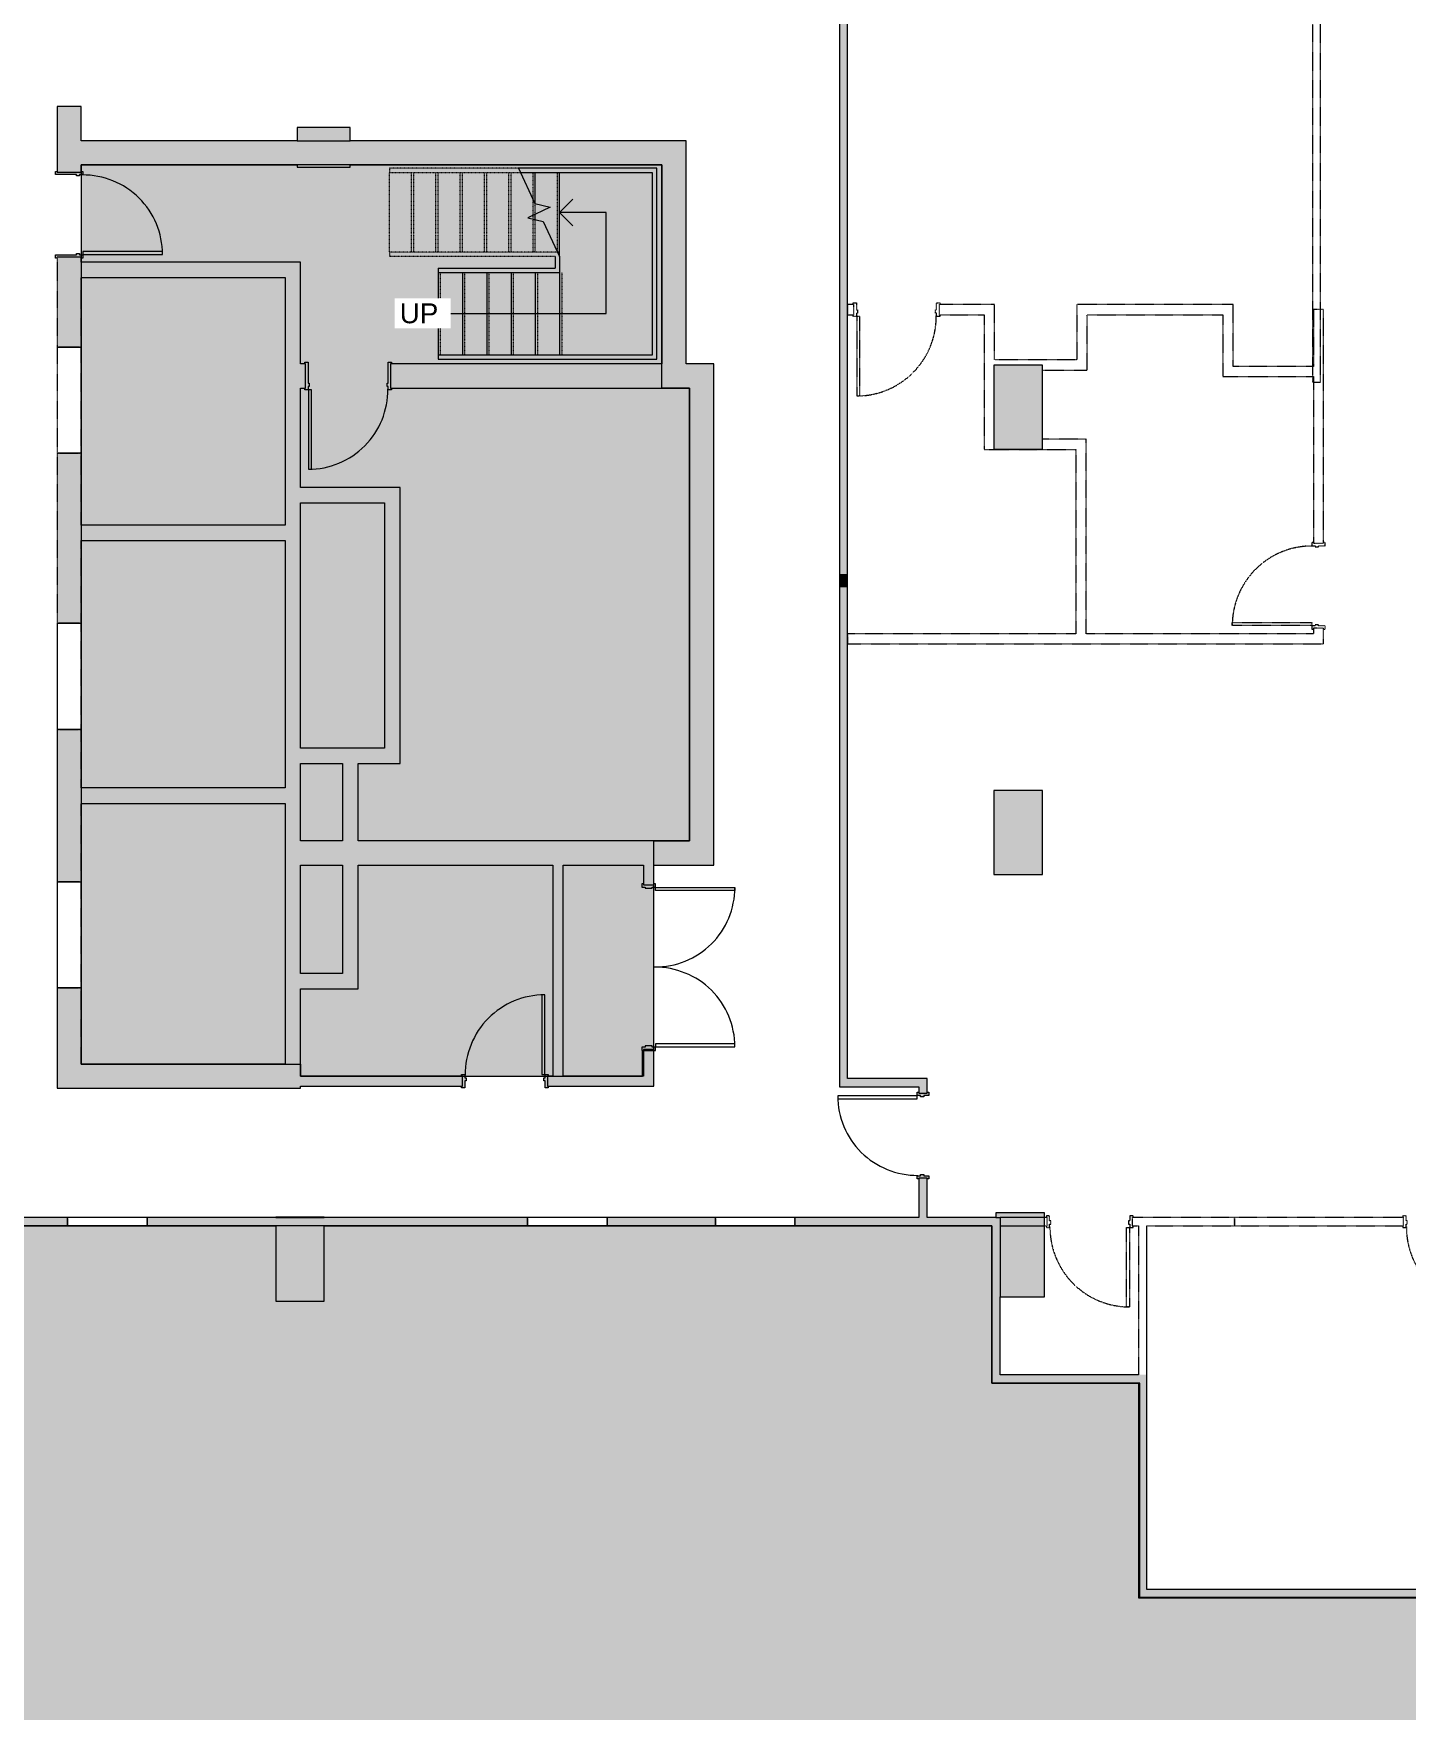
# Model space of a CAD drawing. Header units: inches. Extents: x 628 to 2949, y -226 to 2134.
# Drawn here: x 1832 to 2453, y 683 to 1442 of the extents above; entities that cross this region are included whole.
import ezdxf

# ---------------------------------------------------------------- set-up
doc = ezdxf.new("R2010")
doc.units = ezdxf.units.IN
doc.header["$MEASUREMENT"] = 0
doc.linetypes.add('Demolished', pattern=[0.1875, 0.125, -0.0625])
doc.linetypes.add('Overhead 1_16_', pattern=[0.101562, 0.0625, -0.039062])
for name, color, linetype, lineweight in [('A-COLS', 52, 'Continuous', 13), ('A-DETL-GENF', 92, 'Continuous', 9), ('A-DETL-THIN', 151, 'Continuous', 9), ('A-DOOR', 31, 'Continuous', 13), ('A-WALL', 113, 'Continuous', 13), ('A-WALL-PATT', 111, 'Continuous', 13), ('I-WALL', 2, 'Continuous', 13), ('S-STRS', 31, 'Continuous', 13), ('S-STRS-ANNO', 31, 'Continuous', 9), ('S-STRS-IDEN', 31, 'Continuous', 9), ('S-STRS-MBND', 31, 'Continuous', 13)]:
    doc.layers.add(name, color=color, linetype=linetype, lineweight=lineweight)
doc.styles.add('Arial', font='arial.ttf', dxfattribs={"height": 9})

# ---------------------------------------------------------------- blocks, each defined once
blk = doc.blocks.new('Door - Single - Solid Door-7174112-Level XX  DEMOLITION')
at = {"layer": 'A-DOOR', "color": 250, "linetype": 'Demolished', "lineweight": 20}
for p, q in [((-14.01, 38.71), (-12.63, 38.71)), ((-14.01, 2.71), (-14.01, 38.71)), ((-12.63, 38.71), (-12.63, 2.71)), ((-15.63, 2.71), (-15.63, 1.96)), ((-14.13, 2.71), (-15.63, 2.71)), ((-14.13, 1.21), (-14.13, 2.71)), ((-13.63, 1.21), (-14.13, 1.21)), ((-12.63, 2.71), (-14.01, 2.71)), ((-13.63, -0.29), (-13.63, 1.21)), ((22.12, 1.21), (21.62, 1.21)), ((21.62, 1.21), (21.62, -0.29)), ((23.62, 2.71), (22.12, 2.71)), ((22.12, 2.71), (22.12, 1.21)), ((23.62, 1.96), (23.62, 2.71)), ((-15.63, -1.79), (-15.63, -2.54)), ((-15.63, -2.54), (-14.13, -2.54)), ((-14.13, -2.54), (-14.13, -0.29)), ((-14.13, -0.29), (-13.63, -0.29)), ((21.62, -0.29), (22.12, -0.29)), ((22.12, -0.29), (22.12, -2.54)), ((22.12, -2.54), (23.62, -2.54)), ((23.62, -2.54), (23.62, -1.79))]:
    blk.add_line(p, q, dxfattribs=at)
at = {"layer": 'A-DOOR', "color": 7, "linetype": 'Demolished', "lineweight": 9}
blk.add_arc((-14.01, 2.71), 36, 359.5, 90, dxfattribs=at)
blk = doc.blocks.new('Door - Single - Solid Door-7355448-Level XX  DEMOLITION')
at = {"layer": 'A-DOOR'}
h = blk.add_hatch(color=10, dxfattribs=at)
h.paths.add_polyline_path([(23.62, -2.71), (23.62, -1.96), (23.24, -1.96), (23.24, 1.79), (23.62, 1.79), (23.62, 2.54), (22.12, 2.54), (22.12, 0.29), (21.62, 0.29), (21.62, -1.21), (22.12, -1.21), (22.12, -2.71), (23.24, -2.71)], flags=0)
h.paths.add_polyline_path([(-13.63, 0.29), (-14.13, 0.29), (-14.13, 2.54), (-15.63, 2.54), (-15.63, 1.79), (-15.26, 1.79), (-15.26, -1.96), (-15.63, -1.96), (-15.63, -2.71), (-14.13, -2.71), (-14.13, -1.21), (-13.63, -1.21)], flags=0)
at = {"layer": 'A-DOOR', "color": 8, "lineweight": 20}
for p, q in [((-15.63, 2.54), (-14.13, 2.54)), ((-15.63, 1.79), (-15.63, 2.54)), ((-14.13, 2.54), (-14.13, 0.29)), ((-14.13, 0.29), (-13.63, 0.29)), ((-13.63, 0.29), (-13.63, -1.21)), ((21.62, 0.29), (22.12, 0.29)), ((21.62, -1.21), (21.62, 0.29)), ((22.12, 2.54), (23.62, 2.54)), ((22.12, 0.29), (22.12, 2.54)), ((23.62, 2.54), (23.62, 1.79)), ((-15.63, -2.71), (-15.63, -1.96)), ((-14.13, -2.71), (-15.63, -2.71)), ((-14.13, -1.21), (-14.13, -2.71)), ((-13.63, -1.21), (-14.13, -1.21)), ((-12.63, -2.71), (-14.01, -2.71)), ((-14.01, -2.71), (-14.01, -38.71)), ((-12.63, -38.71), (-12.63, -2.71)), ((22.12, -1.21), (21.62, -1.21)), ((22.12, -2.71), (22.12, -1.21)), ((23.62, -2.71), (22.12, -2.71)), ((23.62, -1.96), (23.62, -2.71)), ((-14.01, -38.71), (-12.63, -38.71))]:
    blk.add_line(p, q, dxfattribs=at)
at = {"layer": 'A-DOOR', "lineweight": 9}
blk.add_arc((-14.01, -2.71), 36, 270, 0.5, dxfattribs=at)
blk = doc.blocks.new('Door - Single - Solid Door-7174106-Level XX  DEMOLITION')
at = {"layer": 'A-DOOR'}
h = blk.add_hatch(color=10, dxfattribs=at)
h.paths.add_polyline_path([(-15.63, -6.34), (-14.13, -6.34), (-14.13, -4.84), (-13.63, -4.84), (-13.63, -3.34), (-14.13, -3.34), (-14.13, 6.16), (-15.63, 6.16), (-15.63, 5.41), (-15.26, 5.41), (-15.26, -5.59), (-15.63, -5.59)], flags=0)
h.paths.add_polyline_path([(21.62, -4.51), (21.62, -4.84), (22.12, -4.84), (22.12, -6.34), (23.62, -6.34), (23.62, -5.59), (23.24, -5.59), (23.24, 5.41), (23.62, 5.41), (23.62, 6.16), (22.12, 6.16), (22.12, -3.34), (21.62, -3.34)], flags=0)
at = {"layer": 'A-DOOR', "color": 8, "lineweight": 20}
for p, q in [((-15.63, 6.16), (-14.13, 6.16)), ((-15.63, 5.41), (-15.63, 6.16)), ((-14.13, 6.16), (-14.13, -3.34)), ((22.12, 6.16), (23.62, 6.16)), ((22.12, -3.34), (22.12, 6.16)), ((23.62, 6.16), (23.62, 5.41)), ((-15.63, -6.34), (-15.63, -5.59)), ((-14.13, -6.34), (-15.63, -6.34)), ((-14.13, -3.34), (-13.63, -3.34)), ((-14.13, -4.84), (-14.13, -6.34)), ((-13.63, -4.84), (-14.13, -4.84)), ((-12.63, -6.34), (-14.01, -6.34)), ((-14.01, -6.34), (-14.01, -42.34)), ((-13.63, -3.34), (-13.63, -4.84)), ((-12.63, -42.34), (-12.63, -6.34)), ((21.62, -3.34), (22.12, -3.34)), ((21.62, -4.84), (21.62, -3.34)), ((22.12, -4.84), (21.62, -4.84)), ((22.12, -6.34), (22.12, -4.84)), ((23.62, -6.34), (22.12, -6.34)), ((23.62, -5.59), (23.62, -6.34)), ((-14.01, -42.34), (-12.63, -42.34))]:
    blk.add_line(p, q, dxfattribs=at)
at = {"layer": 'A-DOOR', "lineweight": 9}
blk.add_arc((-14.01, -6.34), 36, 270, 0.5, dxfattribs=at)
blk = doc.blocks.new('Door - Single - Solid Door-7174110-Level XX  DEMOLITION')
at = {"layer": 'A-DOOR', "color": 250, "linetype": 'Demolished', "lineweight": 20}
for p, q in [((-15.63, 2.97), (-14.13, 2.97)), ((-15.63, 2.22), (-15.63, 2.97)), ((-14.13, 2.97), (-14.13, -0.15)), ((22.12, 2.97), (23.62, 2.97)), ((22.12, -0.15), (22.12, 2.97)), ((23.62, 2.97), (23.62, 2.22)), ((-15.63, -3.15), (-15.63, -2.4)), ((-14.13, -3.15), (-15.63, -3.15)), ((-14.13, -0.15), (-13.63, -0.15)), ((-14.13, -1.65), (-14.13, -3.15)), ((-13.63, -1.65), (-14.13, -1.65)), ((-12.63, -3.15), (-14.01, -3.15)), ((-14.01, -3.15), (-14.01, -39.15)), ((-13.63, -0.15), (-13.63, -1.65)), ((-12.63, -39.15), (-12.63, -3.15)), ((21.62, -0.15), (22.12, -0.15)), ((21.62, -1.65), (21.62, -0.15)), ((22.12, -1.65), (21.62, -1.65)), ((22.12, -3.15), (22.12, -1.65)), ((23.62, -3.15), (22.12, -3.15)), ((23.62, -2.4), (23.62, -3.15)), ((-14.01, -39.15), (-12.63, -39.15))]:
    blk.add_line(p, q, dxfattribs=at)
at = {"layer": 'A-DOOR', "color": 7, "linetype": 'Demolished', "lineweight": 9}
blk.add_arc((-14.01, -3.15), 36, 270, 0.5, dxfattribs=at)
blk = doc.blocks.new('Door - Single - Solid Door-V7-Level XX  DEMOLITION')
at = {"layer": 'A-DOOR'}
h = blk.add_hatch(color=10, dxfattribs=at)
h.paths.add_polyline_path([(23.62, 2.97), (22.12, 2.97), (22.12, -0.15), (21.62, -0.15), (21.62, -1.65), (22.12, -1.65), (22.12, -3.15), (23.62, -3.15), (23.62, -2.4), (23.24, -2.4), (23.24, 2.22), (23.62, 2.22)], flags=0)
h.paths.add_polyline_path([(-15.63, 2.97), (-15.63, 2.22), (-15.26, 2.22), (-15.26, -2.4), (-15.63, -2.4), (-15.63, -3.15), (-14.13, -3.15), (-14.13, -1.65), (-13.63, -1.65), (-13.63, -0.15), (-14.13, -0.15), (-14.13, 2.97), (-15.61, 2.97)], flags=0)
at = {"layer": 'A-DOOR', "color": 8, "lineweight": 20}
for p, q in [((-15.63, 2.97), (-14.13, 2.97)), ((-15.63, 2.22), (-15.63, 2.97)), ((-14.13, 2.97), (-14.13, -0.15)), ((22.12, 2.97), (23.62, 2.97)), ((22.12, -0.15), (22.12, 2.97)), ((23.62, 2.97), (23.62, 2.22)), ((-15.63, -3.15), (-15.63, -2.4)), ((-14.13, -3.15), (-15.63, -3.15)), ((-14.13, -0.15), (-13.63, -0.15)), ((-14.13, -1.65), (-14.13, -3.15)), ((-13.63, -1.65), (-14.13, -1.65)), ((-12.63, -3.15), (-14.01, -3.15)), ((-14.01, -3.15), (-14.01, -39.15)), ((-13.63, -0.15), (-13.63, -1.65)), ((-12.63, -39.15), (-12.63, -3.15)), ((21.62, -0.15), (22.12, -0.15)), ((21.62, -1.65), (21.62, -0.15)), ((22.12, -1.65), (21.62, -1.65)), ((22.12, -3.15), (22.12, -1.65)), ((23.62, -3.15), (22.12, -3.15)), ((23.62, -2.4), (23.62, -3.15)), ((-14.01, -39.15), (-12.63, -39.15))]:
    blk.add_line(p, q, dxfattribs=at)
at = {"layer": 'A-DOOR', "lineweight": 9}
blk.add_arc((-14.01, -3.15), 36, 270, 0.5, dxfattribs=at)
blk = doc.blocks.new('Door - Double - Solid-7590853-Level XX  DEMOLITION')
at = {"layer": 'A-DOOR'}
h = blk.add_hatch(color=10, dxfattribs=at)
h.paths.add_polyline_path([(35.68, 2.4), (35.68, 3.15), (34.18, 3.15), (34.18, 1.65), (33.68, 1.65), (33.68, -1.47), (34.18, -1.47), (34.18, -2.97), (35.68, -2.97), (35.68, -2.22), (35.31, -2.22), (35.31, 2.4)], flags=0)
h.paths.add_polyline_path([(-37.69, -1.47), (-37.69, 1.65), (-38.19, 1.65), (-38.19, 3.15), (-39.69, 3.15), (-39.69, 2.4), (-39.32, 2.4), (-39.32, -2.22), (-39.69, -2.22), (-39.69, -2.97), (-38.19, -2.97), (-38.19, -1.47)], flags=0)
at = {"layer": 'A-DOOR', "color": 8, "lineweight": 20}
for p, q in [((-38.06, 39.15), (-36.69, 39.15)), ((-38.06, 3.15), (-38.06, 39.15)), ((-36.69, 39.15), (-36.69, 3.15)), ((32.68, 39.15), (32.68, 3.15)), ((34.05, 39.15), (32.68, 39.15)), ((34.05, 3.15), (34.05, 39.15)), ((-39.69, 3.15), (-39.69, 2.4)), ((-38.19, 3.15), (-39.69, 3.15)), ((-38.19, 1.65), (-38.19, 3.15)), ((-37.69, 1.65), (-38.19, 1.65)), ((-36.69, 3.15), (-38.06, 3.15)), ((-37.69, -1.47), (-37.69, 1.65)), ((32.68, 3.15), (34.05, 3.15)), ((34.18, 1.65), (33.68, 1.65)), ((33.68, 1.65), (33.68, -1.47)), ((35.68, 3.15), (34.18, 3.15)), ((34.18, 3.15), (34.18, 1.65)), ((35.68, 2.4), (35.68, 3.15)), ((-39.69, -2.22), (-39.69, -2.97)), ((-39.69, -2.97), (-38.19, -2.97)), ((-38.19, -2.97), (-38.19, -1.47)), ((-38.19, -1.47), (-37.69, -1.47)), ((33.68, -1.47), (34.18, -1.47)), ((34.18, -1.47), (34.18, -2.97)), ((34.18, -2.97), (35.68, -2.97)), ((35.68, -2.97), (35.68, -2.22))]:
    blk.add_line(p, q, dxfattribs=at)
at = {"layer": 'A-DOOR', "lineweight": 9}
for centre, start, end in [((-38.06, 3.15), 359.5, 90), ((34.05, 3.15), 90, 180.5)]:
    blk.add_arc(centre, 36, start, end, dxfattribs=at)
blk = doc.blocks.new('Door - Single - Solid Door-V6-Level XX  DEMOLITION')
at = {"layer": 'A-DOOR', "color": 250, "linetype": 'Demolished', "lineweight": 20}
for p, q in [((-14.01, 39.15), (-12.63, 39.15)), ((-14.01, 3.15), (-14.01, 39.15)), ((-12.63, 39.15), (-12.63, 3.15)), ((-15.63, 3.15), (-15.63, 2.4)), ((-14.13, 3.15), (-15.63, 3.15)), ((-14.13, 1.65), (-14.13, 3.15)), ((-13.63, 1.65), (-14.13, 1.65)), ((-14.13, -2.97), (-14.13, 0.15)), ((-14.13, 0.15), (-13.63, 0.15)), ((-12.63, 3.15), (-14.01, 3.15)), ((-13.63, 0.15), (-13.63, 1.65)), ((22.12, 1.65), (21.62, 1.65)), ((21.62, 1.65), (21.62, 0.15)), ((21.62, 0.15), (22.12, 0.15)), ((23.62, 3.15), (22.12, 3.15)), ((22.12, 3.15), (22.12, 1.65)), ((22.12, 0.15), (22.12, -2.97)), ((23.62, 2.4), (23.62, 3.15)), ((-15.63, -2.22), (-15.63, -2.97)), ((-15.63, -2.97), (-14.13, -2.97)), ((22.12, -2.97), (23.62, -2.97)), ((23.62, -2.97), (23.62, -2.22))]:
    blk.add_line(p, q, dxfattribs=at)
at = {"layer": 'A-DOOR', "color": 7, "linetype": 'Demolished', "lineweight": 9}
blk.add_arc((-14.01, 3.15), 36, 359.5, 90, dxfattribs=at)

msp = doc.modelspace()

# ---------------------------------------------------------------- hatches: boundary and pattern name
at = {"layer": 'A-COLS'}
msp.add_hatch(color=250, dxfattribs=at).paths.add_polyline_path([(2288.46, 1061.74), (2288.46, 1099.74), (2266.46, 1099.74), (2266.46, 1061.74)], flags=0)
at = {"layer": 'A-DETL-GENF'}
h = msp.add_hatch(color=9, dxfattribs=at)
h.paths.add_polyline_path([(1480.12, 969.98), (1480.12, 970.73), (1481.62, 970.73), (1481.62, 969.98), (1487.74, 969.98), (1487.74, 979.48), (1505.74, 979.48), (1505.74, 1020.1), (1499.93, 1020.1), (1499.93, 1051.92), (1469.55, 1051.92), (1469.55, 969.98)], flags=0)
h.paths.add_polyline_path([(2055.46, 970.48), (2063.37, 970.48), (2063.37, 971.23), (2064.87, 971.23), (2064.87, 970.48), (2066.93, 970.48), (2066.93, 1065.92), (1978.74, 1065.92), (1978.74, 1009.92), (1952.74, 1009.92), (1952.74, 970.48), (2025.62, 970.48), (2025.62, 971.23), (2027.12, 971.23), (2027.12, 970.48), (2040.56, 970.48)], flags=0)
h.paths.add_polyline_path([(2071.55, 970.48), (2107.55, 970.48), (2107.55, 982.1), (2107.18, 982.1), (2107.18, 983.6), (2108.68, 983.6), (2108.68, 984.1), (2111.8, 984.1), (2111.8, 983.6), (2112.55, 983.6), (2112.55, 1055.98), (2111.8, 1055.98), (2111.8, 1055.48), (2108.68, 1055.48), (2108.68, 1055.98), (2107.18, 1055.98), (2107.18, 1057.48), (2107.93, 1057.48), (2107.93, 1065.92), (2071.55, 1065.92), (2071.55, 971.74)], flags=0)
h.paths.add_polyline_path([(1945.74, 975.92), (1945.74, 1093.92), (1853.49, 1093.92), (1853.49, 975.92)], flags=0)
h.paths.add_polyline_path([(1603.24, 977.42), (1603.37, 977.42), (1603.37, 978.17), (1604.87, 978.17), (1604.87, 977.42), (1606.74, 977.42), (1606.74, 1196.92), (1488.05, 1196.92), (1488.05, 1149.23), (1510.74, 1149.23), (1510.74, 1196.42), (1530.24, 1196.42), (1530.24, 1185.42), (1517.74, 1185.42), (1517.74, 1031.92), (1549.74, 1031.92), (1549.74, 977.42), (1565.62, 977.42), (1565.62, 978.17), (1567.12, 978.17), (1567.12, 977.42), (1601.87, 977.42)], flags=0)
h.paths.add_polyline_path([(1708.74, 977.42), (1708.74, 1090.67), (1617.74, 1090.67), (1617.74, 977.42), (1648.87, 977.42)], flags=0)
h.paths.add_polyline_path([(1542.74, 995.67), (1542.74, 1020.92), (1517.74, 1020.92), (1517.74, 1020.1), (1516.74, 1020.1), (1516.74, 995.67), (1540.07, 995.67)], flags=0)
h.paths.add_polyline_path([(1952.74, 1016.92), (1971.74, 1016.92), (1971.74, 1065.92), (1952.74, 1065.92), (1952.74, 1035.92)], flags=0)
h.paths.add_polyline_path([(1510.74, 1024.73), (1510.74, 1128.92), (1504.55, 1128.92), (1504.55, 1056.54), (1506.05, 1056.54), (1506.05, 1051.92), (1504.55, 1051.92), (1504.55, 1024.73), (1506.05, 1024.73)], flags=0)
h.paths.add_polyline_path([(1487.67, 1056.54), (1499.93, 1056.54), (1499.93, 1128.92), (1469.55, 1128.92), (1469.55, 1056.54), (1487.58, 1056.54)], flags=0)
h.paths.add_polyline_path([(2107.55, 1076.92), (2128.74, 1076.92), (2128.74, 1281.92), (1993.87, 1281.92), (1993.87, 1281.17), (1992.37, 1281.17), (1992.37, 1282.67), (1991.87, 1282.67), (1991.87, 1284.17), (1992.37, 1284.17), (1992.37, 1293.67), (1993.87, 1293.67), (1993.87, 1292.92), (2116.24, 1292.92), (2116.24, 1382.92), (1975.24, 1382.92), (1975.24, 1381.92), (1951.24, 1381.92), (1951.24, 1382.92), (1853.49, 1382.92), (1853.49, 1380.04), (1854.24, 1380.04), (1854.24, 1378.54), (1853.49, 1378.54), (1853.49, 1342.29), (1854.24, 1342.29), (1854.24, 1340.79), (1853.49, 1340.79), (1853.49, 1338.92), (1952.74, 1338.92), (1952.74, 1292.92), (1954.62, 1292.92), (1954.62, 1293.67), (1956.12, 1293.67), (1956.12, 1284.17), (1956.62, 1284.17), (1956.62, 1282.67), (1956.12, 1282.67), (1956.12, 1281.17), (1954.62, 1281.17), (1954.62, 1281.92), (1952.74, 1281.92), (1952.74, 1236.92), (1997.74, 1236.92), (1997.74, 1111.92), (1978.74, 1111.92), (1978.74, 1076.92), (2071.55, 1076.92)], flags=0)
h.paths.add_polyline_path([(1952.74, 1076.92), (1971.74, 1076.92), (1971.74, 1111.92), (1952.74, 1111.92), (1952.74, 1093.92)], flags=0)
h.paths.add_polyline_path([(1618.42, 1097.67), (1708.74, 1097.67), (1708.74, 1210.92), (1617.74, 1210.92), (1617.74, 1097.67)], flags=0)
h.paths.add_polyline_path([(1922.26, 1100.92), (1945.74, 1100.92), (1945.74, 1212.92), (1853.49, 1212.92), (1853.49, 1100.92)], flags=0)
h.paths.add_polyline_path([(1957.19, 1118.92), (1990.74, 1118.92), (1990.74, 1229.92), (1952.74, 1229.92), (1952.74, 1118.92)], flags=0)
h.paths.add_polyline_path([(1499.93, 1139.92), (1510.74, 1139.92), (1510.74, 1144.6), (1483.43, 1144.6), (1483.43, 1196.92), (1474.55, 1196.92), (1474.55, 1139.92), (1488.05, 1139.92)], flags=0)
h.paths.add_polyline_path([(1469.55, 1139.92), (1469.93, 1139.92), (1469.93, 1169.1), (1469.55, 1169.1), (1469.55, 1148.6)], flags=0)
h.paths.add_polyline_path([(1469.55, 1170.1), (1469.93, 1170.1), (1469.93, 1196.92), (1469.55, 1196.92), (1469.55, 1175.6)], flags=0)
h.paths.add_polyline_path([(1550.95, 1207.92), (1597.74, 1207.94), (1597.74, 1244.54), (1544.64, 1244.54), (1544.64, 1240.29), (1543.64, 1240.29), (1543.64, 1249.29), (1544.64, 1249.29), (1544.64, 1245.54), (1597.74, 1245.54), (1597.74, 1279.54), (1544.64, 1279.54), (1544.64, 1275.79), (1543.64, 1275.79), (1543.64, 1284.12), (1544.64, 1284.12), (1544.64, 1280.54), (1597.74, 1280.54), (1597.74, 1314.21), (1544.64, 1314.21), (1544.64, 1310.62), (1543.64, 1310.62), (1543.64, 1319.46), (1544.64, 1319.46), (1544.64, 1315.21), (1597.74, 1315.21), (1597.74, 1355.92), (1544.64, 1355.92), (1544.64, 1345.96), (1543.64, 1345.96), (1543.64, 1355.92), (1536.4, 1355.92), (1536.4, 1359.42), (1597.74, 1359.42), (1597.74, 1359.92), (1708.74, 1359.92), (1708.74, 1374.79), (1707.99, 1374.79), (1707.99, 1376.29), (1708.74, 1376.29), (1708.74, 1412.54), (1707.99, 1412.54), (1707.99, 1414.04), (1708.74, 1414.04), (1708.74, 1416.92), (1672.05, 1416.92), (1672.05, 1412.42), (1671.99, 1412.42), (1671.99, 1411.04), (1672.05, 1411.04), (1672.05, 1394.42), (1667.43, 1394.42), (1667.43, 1416.92), (1592.61, 1416.92), (1592.61, 1394.89), (1587.98, 1394.89), (1587.98, 1416.92), (1501.83, 1416.92), (1501.83, 1291.92), (1469.55, 1291.92), (1469.55, 1207.92), (1543.64, 1207.92), (1543.64, 1213.79), (1544.64, 1213.79), (1544.64, 1207.92)], flags=0)
h.paths.add_polyline_path([(1475.95, 1216.11), (1475.95, 1216.11), (1475.59, 1216.38)], flags=0)
h.paths.add_polyline_path([(1893.24, 1219.92), (1945.74, 1219.92), (1945.74, 1331.92), (1853.49, 1331.92), (1853.49, 1219.92)], flags=0)
h.paths.add_polyline_path([(1708.74, 1221.92), (1708.74, 1333.67), (1608.74, 1333.67), (1608.74, 1221.92), (1648.87, 1221.92)], flags=0)
h.paths.add_polyline_path([(1476.29, 1241.79), (1476.29, 1241.79), (1475.94, 1242.07)], flags=0)
h.paths.add_polyline_path([(1475.95, 1267.48), (1475.95, 1267.48), (1475.1, 1268.14)], flags=0)
h.paths.add_polyline_path([(1490.83, 1302.92), (1490.83, 1416.92), (1469.55, 1416.92), (1469.55, 1302.92)], flags=0)
h.paths.add_polyline_path([(1703.82, 1337.17), (1708.74, 1337.17), (1708.74, 1348.92), (1608.74, 1348.92), (1608.74, 1337.17), (1678.11, 1337.17)], flags=0)
for points in [[(2266.46, 1254.29), (2288.46, 1254.29), (2288.46, 1292.29), (2266.46, 1292.29), (2266.46, 1258.42)], [(2269.33, 902.68), (2289.46, 902.68), (2289.46, 906.43), (2269.33, 906.43)]]:
    msp.add_hatch(color=7, dxfattribs=at).paths.add_polyline_path(points, flags=0)
h = msp.add_hatch(color=9, dxfattribs=at)
h.paths.add_polyline_path([(1479.58, 368.66), (1616.43, 368.66), (1616.43, 390.38), (1640.43, 390.38), (1640.43, 368.66), (1779.58, 368.66), (1779.58, 386.38), (1803.58, 386.38), (1803.58, 368.66), (1940.54, 368.66), (1940.54, 390.41), (1964.54, 390.41), (1964.54, 368.66), (2264.3, 368.66), (2264.3, 389.39), (2288.3, 389.39), (2288.3, 368.66), (2426.46, 368.66), (2426.46, 384.98), (2450.46, 384.98), (2450.46, 368.66), (2589.25, 368.66), (2589.25, 390.98), (2613.25, 390.98), (2613.25, 368.66), (2751.41, 368.66), (2751.41, 384.98), (2775.41, 384.98), (2775.41, 368.66), (2913.58, 368.66), (2913.61, 385.18), (2928.85, 385.18), (2928.85, 456.73), (2907.5, 456.73), (2907.5, 480.73), (2928.85, 480.73), (2928.85, 552.88), (2909.69, 552.88), (2909.69, 576.88), (2928.85, 576.88), (2928.85, 715.05), (2909.63, 715.05), (2909.63, 724.3), (2612.21, 724.3), (2612.21, 706.86), (2494.53, 706.86), (2494.53, 734.32), (2332.02, 734.36), (2332.02, 831.36), (2265.53, 831.36), (2265.53, 902.68), (1963.46, 902.68), (1963.46, 868.56), (1941.46, 868.56), (1941.46, 902.68), (1640.24, 902.68), (1640.24, 866.56), (1618.24, 866.56), (1618.24, 902.68), (1483.87, 902.68), (1483.87, 901.93), (1482.37, 901.93), (1482.37, 902.68), (1469.55, 902.68), (1469.55, 386.58), (1479.58, 386.58)], flags=0)
h.paths.add_polyline_path([(2101.58, 368.92), (2101.58, 386.92), (2125.58, 386.92), (2125.58, 368.92)], flags=0)
h.paths.add_polyline_path([(2612.21, 546.42), (2590.21, 546.42), (2590.21, 630.42), (2612.21, 630.42), (2612.21, 555.46)], flags=0)
h.paths.add_polyline_path([(2288.24, 546.42), (2266.24, 546.42), (2266.24, 584.42), (2288.24, 584.42)], flags=0)
h.paths.add_polyline_path([(1964.54, 546.42), (1943.24, 546.42), (1943.24, 584.42), (1965.24, 584.42), (1965.24, 546.42)], flags=0)
h.paths.add_polyline_path([(1640.24, 546.42), (1618.24, 546.42), (1618.24, 584.42), (1640.24, 584.42), (1640.24, 580.16)], flags=0)
h.paths.add_polyline_path([(1640.24, 828.43), (1618.24, 828.43), (1618.24, 866.43), (1640.24, 866.43), (1640.24, 830.79)], flags=0)
at = {"layer": 'A-WALL'}
h = msp.add_hatch(color=250, dxfattribs=at)
h.paths.add_polyline_path([(1951.24, 1381.92), (1975.24, 1381.92), (1975.24, 1382.92), (1951.24, 1382.92)], flags=0)
h.paths.add_polyline_path([(1951.24, 1393.92), (1975.24, 1393.92), (1975.24, 1399.92), (1951.24, 1399.92)], flags=0)
h = msp.add_hatch(color=250, dxfattribs=at)
h.paths.add_polyline_path([(1945.74, 868.56), (1963.46, 868.56), (1963.46, 902.68), (1941.46, 902.68), (1941.46, 868.56)], flags=0)
h.paths.add_polyline_path([(1945.74, 906.43), (1963.46, 906.43), (1963.46, 906.56), (1941.46, 906.56), (1941.46, 906.43)], flags=0)
h = msp.add_hatch(color=250, dxfattribs=at)
h.paths.add_polyline_path([(2289.46, 870.56), (2289.46, 902.68), (2269.33, 902.68), (2269.33, 870.56)], flags=0)
h.paths.add_polyline_path([(2269.33, 906.43), (2289.46, 906.43), (2289.46, 908.56), (2267.46, 908.56), (2267.46, 906.43)], flags=0)
at = {"layer": 'A-WALL-PATT', "lineweight": 9}
for points in [[(2196.58, 1254.74), (2200.33, 1254.74), (2200.33, 1463.17), (2196.58, 1463.17), (2196.58, 1281.92)], [(2116.24, 1382.92), (2116.24, 1393.92), (1853.49, 1393.92), (1853.49, 1382.92), (2111.98, 1382.92)], [(2127.24, 1292.92), (2127.24, 1393.92), (2116.24, 1393.92), (2116.24, 1292.92)], [(1945.74, 1331.92), (1945.74, 1338.92), (1853.49, 1338.92), (1853.49, 1331.92), (1942.63, 1331.92)], [(1945.74, 1236.92), (1952.74, 1236.92), (1952.74, 1338.92), (1945.74, 1338.92), (1945.74, 1281.92)], [(2139.74, 1065.92), (2139.74, 1281.92), (2128.74, 1281.92), (2128.74, 1065.92)], [(2200.33, 1197.74), (2200.33, 1254.74), (2196.58, 1254.74), (2196.58, 1197.74)], [(1945.74, 1229.92), (1990.74, 1229.92), (1990.74, 1236.92), (1945.74, 1236.92), (1945.74, 1236.66)], [(1945.74, 975.92), (1952.74, 975.92), (1952.74, 1229.92), (1945.74, 1229.92), (1945.74, 1006.88)], [(1997.74, 1118.92), (1997.74, 1236.92), (1990.74, 1236.92), (1990.74, 1118.92)], [(1945.74, 1212.92), (1945.74, 1219.92), (1853.49, 1219.92), (1853.49, 1212.92)], [(2200.33, 1191.74), (2200.33, 1197.74), (2196.58, 1197.74), (2196.58, 1191.74)], [(2196.58, 1167.74), (2200.33, 1167.74), (2200.33, 1191.74), (2196.58, 1191.74), (2196.58, 1170.73)], [(2196.58, 1101.74), (2200.33, 1101.74), (2200.33, 1167.74), (2196.58, 1167.74), (2196.58, 1166.1)], [(1997.74, 1111.92), (1997.74, 1118.92), (1952.74, 1118.92), (1952.74, 1111.92), (1990.74, 1111.92)], [(1978.74, 1016.92), (1978.74, 1111.92), (1971.74, 1111.92), (1971.74, 1016.92)], [(1945.74, 1093.92), (1945.74, 1100.92), (1853.49, 1100.92), (1853.49, 1093.92)], [(2200.33, 969.37), (2200.33, 1101.74), (2196.58, 1101.74), (2196.58, 969.37)], [(2066.93, 970.48), (2071.55, 970.48), (2071.55, 1065.92), (2066.93, 1065.92), (2066.93, 1006.88)], [(1971.74, 1009.92), (1978.74, 1009.92), (1978.74, 1016.92), (1952.74, 1016.92), (1952.74, 1009.92)], [(1952.74, 964.92), (1952.74, 975.92), (1853.49, 975.92), (1853.49, 964.92)], [(2232.58, 965.62), (2232.58, 969.37), (2196.58, 969.37), (2196.58, 965.62), (2200.33, 965.62)], [(2265.58, 835.21), (2269.33, 835.21), (2269.33, 906.43), (2265.58, 906.43), (2265.58, 870.56)], [(2269.33, 831.46), (2332.02, 831.46), (2332.02, 835.21), (2265.58, 835.21), (2265.58, 831.46)], [(2332.02, 738.07), (2335.77, 738.07), (2335.77, 835.21), (2332.02, 835.21), (2332.02, 777.1)], [(2493.37, 734.32), (2498.28, 734.32), (2498.28, 738.07), (2332.02, 738.07), (2332.02, 734.32)]]:
    msp.add_hatch(color=7, dxfattribs=at).paths.add_polyline_path(points, flags=0)
h = msp.add_hatch(color=7, dxfattribs=at)
h.paths.add_polyline_path([(1844.71, 964.92), (1853.49, 964.92), (1853.49, 1010.42), (1842.49, 1010.42), (1842.49, 964.92)], flags=0)
h.paths.add_polyline_path([(1842.49, 1058.42), (1853.49, 1058.42), (1853.49, 1127.42), (1842.49, 1127.42)], flags=0)
h.paths.add_polyline_path([(1844.71, 1175.42), (1853.49, 1175.42), (1853.49, 1252.42), (1842.49, 1252.42), (1842.49, 1175.42)], flags=0)
h.paths.add_polyline_path([(1842.49, 1300.42), (1853.49, 1300.42), (1853.49, 1341.17), (1842.49, 1341.17)], flags=0)
h.paths.add_polyline_path([(1844.71, 1379.67), (1853.49, 1379.67), (1853.49, 1409.42), (1842.49, 1409.42), (1842.49, 1379.67)], flags=0)
h = msp.add_hatch(color=7, dxfattribs=at)
h.paths.add_polyline_path([(2069.98, 1281.92), (2139.74, 1281.92), (2139.74, 1292.92), (1993.49, 1292.92), (1993.49, 1281.92), (2040.56, 1281.92)], flags=0)
h.paths.add_polyline_path([(1954.99, 1281.92), (1954.99, 1292.92), (1952.74, 1292.92), (1952.74, 1281.92)], flags=0)
h = msp.add_hatch(color=7, dxfattribs=at)
h.paths.add_polyline_path([(2066.93, 1065.92), (2128.74, 1065.92), (2128.74, 1076.92), (1978.74, 1076.92), (1978.74, 1065.92), (2040.56, 1065.92)], flags=0)
h.paths.add_polyline_path([(1952.74, 1065.92), (1971.74, 1065.92), (1971.74, 1076.92), (1952.74, 1076.92)], flags=0)
h = msp.add_hatch(color=7, dxfattribs=at)
h.paths.add_polyline_path([(2107.93, 970.48), (2112.55, 970.48), (2112.55, 982.48), (2107.93, 982.48)], flags=0)
h.paths.add_polyline_path([(2112.55, 1057.1), (2112.55, 1065.92), (2107.93, 1065.92), (2107.93, 1057.1)], flags=0)
h = msp.add_hatch(color=7, dxfattribs=at)
h.paths.add_polyline_path([(2071.55, 965.85), (2112.55, 965.85), (2112.55, 970.48), (2064.49, 970.48), (2064.49, 965.85), (2066.93, 965.85)], flags=0)
h.paths.add_polyline_path([(1952.74, 965.85), (2025.99, 965.85), (2025.99, 970.48), (1952.74, 970.48)], flags=0)
h = msp.add_hatch(color=7, dxfattribs=at)
h.paths.add_polyline_path([(2232.58, 906.43), (2236.33, 906.43), (2236.33, 924.24), (2232.58, 924.24), (2232.58, 906.91)], flags=0)
h.paths.add_polyline_path([(2236.33, 962.74), (2236.33, 969.37), (2232.58, 969.37), (2232.58, 962.74)], flags=0)
h = msp.add_hatch(color=7, dxfattribs=at)
h.paths.add_polyline_path([(2265.58, 902.68), (2265.58, 906.43), (2176.46, 906.43), (2176.46, 902.68), (2236.4, 902.68)], flags=0)
h.paths.add_polyline_path([(2138.48, 902.68), (2140.46, 902.68), (2140.46, 906.43), (2091.46, 906.43), (2091.46, 902.68)], flags=0)
h.paths.add_polyline_path([(1883.24, 902.68), (2055.46, 902.68), (2055.46, 906.43), (1883.24, 906.43)], flags=0)
h.paths.add_polyline_path([(1847.24, 902.68), (1847.24, 906.43), (1784.24, 906.43), (1784.24, 902.68), (1844.71, 902.68)], flags=0)
h.paths.add_polyline_path([(1617.74, 902.68), (1748.24, 902.68), (1748.24, 906.43), (1483.49, 906.43), (1483.49, 902.68), (1606.74, 902.68)], flags=0)

# ---------------------------------------------------------------- linework, layer by layer
at = {"layer": 'A-COLS', "color": 8, "lineweight": 20}
for p, q in [((2288.46, 1099.74), (2266.46, 1099.74)), ((2266.46, 1099.74), (2266.46, 1061.74)), ((2288.46, 1061.74), (2288.46, 1099.74)), ((2266.46, 1061.74), (2288.46, 1061.74))]:
    msp.add_line(p, q, dxfattribs=at)
at = {"layer": 'A-DETL-THIN'}
for p, q in [((2116.24, 1382.92), (1853.49, 1382.92)), ((1853.49, 1382.92), (1853.49, 975.92)), ((2116.24, 1281.92), (2116.24, 1382.92)), ((2288.46, 1292.29), (2266.46, 1292.29)), ((2266.46, 1292.29), (2266.46, 1254.29)), ((2288.46, 1254.29), (2288.46, 1292.29)), ((2128.74, 1281.92), (2116.24, 1281.92)), ((2128.74, 1076.92), (2128.74, 1281.92)), ((2266.46, 1254.29), (2288.46, 1254.29)), ((2112.55, 982.1), (2112.55, 1076.92)), ((2112.55, 1076.92), (2128.74, 1076.92)), ((2107.55, 970.48), (2107.55, 982.1)), ((2107.55, 982.1), (2112.55, 982.1)), ((1853.49, 975.92), (1952.74, 975.92)), ((1952.74, 975.92), (1952.74, 970.48)), ((1952.74, 970.48), (2107.55, 970.48)), ((2289.46, 906.43), (2269.33, 906.43)), ((2269.33, 906.43), (2269.33, 902.68)), ((2289.46, 902.68), (2289.46, 906.43)), ((2265.53, 902.68), (1469.55, 902.68)), ((2265.53, 831.36), (2265.53, 902.68)), ((2269.33, 902.68), (2289.46, 902.68)), ((2332.53, 831.36), (2265.53, 831.36)), ((2332.53, 734.36), (2332.53, 831.36)), ((2494.53, 734.36), (2332.53, 734.36))]:
    msp.add_line(p, q, dxfattribs=at)
at = {"layer": 'A-WALL', "color": 8, "lineweight": 20}
for p, q in [((1842.49, 1409.42), (1842.49, 1379.67)), ((1853.49, 1409.42), (1842.49, 1409.42)), ((1853.49, 1393.92), (1853.49, 1409.42)), ((1975.24, 1399.92), (1951.24, 1399.92)), ((1951.24, 1399.92), (1951.24, 1393.92)), ((1975.24, 1393.92), (1975.24, 1399.92)), ((1951.24, 1393.92), (1853.49, 1393.92)), ((2127.24, 1393.92), (1975.24, 1393.92)), ((2127.24, 1292.92), (2127.24, 1393.92)), ((1853.49, 1379.67), (1853.49, 1382.92)), ((1853.49, 1382.92), (1951.24, 1382.92)), ((1951.24, 1382.92), (1951.24, 1381.92)), ((1951.24, 1381.92), (1975.24, 1381.92)), ((1975.24, 1382.92), (2116.24, 1382.92)), ((1975.24, 1381.92), (1975.24, 1382.92)), ((2116.24, 1382.92), (2116.24, 1292.92)), ((1842.49, 1379.67), (1853.49, 1379.67)), ((1853.49, 1341.17), (1842.49, 1341.17)), ((1853.49, 1338.92), (1853.49, 1341.17)), ((1952.74, 1338.92), (1853.49, 1338.92)), ((1952.74, 1292.92), (1952.74, 1338.92)), ((1853.49, 1331.92), (1945.74, 1331.92)), ((1945.74, 1331.92), (1945.74, 1219.92)), ((1954.99, 1292.92), (1952.74, 1292.92)), ((1954.99, 1281.92), (1954.99, 1292.92)), ((2116.24, 1292.92), (1993.49, 1292.92)), ((1993.49, 1292.92), (1993.49, 1281.92)), ((2139.74, 1292.92), (2127.24, 1292.92)), ((2139.74, 1065.92), (2139.74, 1292.92)), ((1952.74, 1236.92), (1952.74, 1281.92)), ((1952.74, 1281.92), (1954.99, 1281.92)), ((1993.49, 1281.92), (2128.74, 1281.92)), ((2128.74, 1281.92), (2128.74, 1076.92)), ((1997.74, 1236.92), (1952.74, 1236.92)), ((1952.74, 1229.92), (1990.74, 1229.92)), ((1952.74, 1118.92), (1952.74, 1229.92)), ((1990.74, 1229.92), (1990.74, 1118.92)), ((1997.74, 1111.92), (1997.74, 1236.92)), ((1945.74, 1219.92), (1853.49, 1219.92)), ((1853.49, 1212.92), (1945.74, 1212.92)), ((1945.74, 1212.92), (1945.74, 1100.92)), ((1842.49, 1175.42), (1842.49, 964.92)), ((1990.74, 1118.92), (1952.74, 1118.92)), ((1952.74, 1111.92), (1971.74, 1111.92)), ((1952.74, 1076.92), (1952.74, 1111.92)), ((1971.74, 1111.92), (1971.74, 1076.92)), ((1978.74, 1076.92), (1978.74, 1111.92)), ((1978.74, 1111.92), (1997.74, 1111.92)), ((1945.74, 1100.92), (1853.49, 1100.92)), ((1853.49, 1093.92), (1945.74, 1093.92)), ((1945.74, 1093.92), (1945.74, 975.92)), ((1971.74, 1076.92), (1952.74, 1076.92)), ((2128.74, 1076.92), (1978.74, 1076.92)), ((1952.74, 1065.92), (1971.74, 1065.92)), ((1952.74, 1016.92), (1952.74, 1065.92)), ((1971.74, 1065.92), (1971.74, 1016.92)), ((1978.74, 1009.92), (1978.74, 1065.92)), ((1978.74, 1065.92), (2066.93, 1065.92)), ((2066.93, 1065.92), (2066.93, 970.48)), ((2071.55, 1065.92), (2107.93, 1065.92)), ((2071.55, 970.48), (2071.55, 1065.92)), ((2107.93, 1065.92), (2107.93, 1057.1)), ((2112.55, 1065.92), (2139.74, 1065.92)), ((2112.55, 1057.1), (2112.55, 1065.92)), ((2107.93, 1057.1), (2112.55, 1057.1)), ((1971.74, 1016.92), (1952.74, 1016.92)), ((1952.74, 1009.92), (1978.74, 1009.92)), ((1952.74, 970.48), (1952.74, 1009.92)), ((2112.55, 982.48), (2107.93, 982.48)), ((2107.93, 982.48), (2107.93, 970.48)), ((2112.55, 965.85), (2112.55, 982.48)), ((1945.74, 975.92), (1853.49, 975.92)), ((1842.49, 964.92), (1952.74, 964.92)), ((2025.99, 970.48), (1952.74, 970.48)), ((1952.74, 964.92), (1952.74, 965.85)), ((1952.74, 965.85), (2025.99, 965.85)), ((2025.99, 965.85), (2025.99, 970.48)), ((2066.93, 970.48), (2064.49, 970.48)), ((2064.49, 970.48), (2064.49, 965.85)), ((2064.49, 965.85), (2112.55, 965.85)), ((2107.93, 970.48), (2071.55, 970.48)), ((1963.46, 906.56), (1941.46, 906.56)), ((1941.46, 906.56), (1941.46, 906.43)), ((1963.46, 906.43), (1963.46, 906.56)), ((2289.46, 908.56), (2267.46, 908.56)), ((2267.46, 908.56), (2267.46, 906.43)), ((2289.46, 906.43), (2289.46, 908.56)), ((1941.46, 902.68), (1941.46, 868.56)), ((1963.46, 868.56), (1963.46, 902.68)), ((2289.46, 870.56), (2289.46, 902.68)), ((1941.46, 868.56), (1963.46, 868.56)), ((2269.33, 870.56), (2289.46, 870.56))]:
    msp.add_line(p, q, dxfattribs=at)
at = {"layer": 'A-WALL', "lineweight": 9}
for p, q in [((1951.24, 1393.92), (1975.24, 1393.92)), ((1975.24, 1382.92), (1951.24, 1382.92)), ((1842.49, 1300.42), (1853.49, 1300.42)), ((1853.49, 1252.42), (1842.49, 1252.42)), ((1842.49, 1175.42), (1853.49, 1175.42)), ((1853.49, 1127.42), (1842.49, 1127.42)), ((1842.49, 1058.42), (1853.49, 1058.42)), ((1853.49, 1010.42), (1842.49, 1010.42)), ((1941.46, 906.43), (1963.46, 906.43)), ((2267.46, 906.43), (2269.33, 906.43)), ((1963.46, 902.68), (1941.46, 902.68)), ((2269.33, 902.68), (2269.33, 870.56))]:
    msp.add_line(p, q, dxfattribs=at)
at = {"layer": 'A-WALL', "color": 250, "linetype": 'Demolished', "lineweight": 20}
for p, q in [((1842.49, 1341.17), (1842.49, 1175.42)), ((1853.49, 1219.92), (1853.49, 1331.92)), ((2203.21, 1319.73), (2200.33, 1319.73)), ((2200.33, 1315.1), (2203.21, 1315.1)), ((2203.21, 1315.1), (2203.21, 1319.73)), ((2266.77, 1319.73), (2241.71, 1319.73)), ((2241.71, 1319.73), (2241.71, 1315.1)), ((2241.71, 1315.1), (2262.14, 1315.1)), ((2262.14, 1315.1), (2262.14, 1254.1)), ((2266.77, 1294.73), (2266.77, 1319.73)), ((2304.14, 1319.73), (2304.14, 1294.73)), ((2374.77, 1319.73), (2304.14, 1319.73)), ((2308.77, 1290.1), (2308.77, 1315.1)), ((2308.77, 1315.1), (2370.14, 1315.1)), ((2370.14, 1315.1), (2370.14, 1287.1)), ((2374.77, 1291.73), (2374.77, 1319.73)), ((2411.14, 1317.42), (2411.14, 1291.73)), ((2415.77, 1317.42), (2411.14, 1317.42)), ((2415.77, 1211.67), (2415.77, 1317.42)), ((2304.14, 1294.73), (2266.77, 1294.73)), ((2411.14, 1291.73), (2374.77, 1291.73)), ((2288.46, 1290.1), (2308.77, 1290.1)), ((2370.14, 1287.1), (2411.14, 1287.1)), ((2411.14, 1287.1), (2411.14, 1211.67)), ((2262.14, 1254.1), (2303.64, 1254.1)), ((2308.27, 1258.73), (2288.46, 1258.73)), ((2303.64, 1254.1), (2303.64, 1170.73)), ((2308.27, 1170.73), (2308.27, 1258.73)), ((1853.49, 1100.92), (1853.49, 1212.92)), ((2411.14, 1211.67), (2415.77, 1211.67)), ((2303.64, 1170.73), (2200.33, 1170.73)), ((2411.14, 1170.73), (2308.27, 1170.73)), ((2411.14, 1173.17), (2411.14, 1170.73)), ((2415.77, 1173.17), (2411.14, 1173.17)), ((2415.77, 1166.1), (2415.77, 1173.17)), ((2200.33, 1166.1), (2415.77, 1166.1)), ((1853.49, 975.92), (1853.49, 1093.92))]:
    msp.add_line(p, q, dxfattribs=at)
at = {"layer": 'A-WALL', "color": 55}
for p, q in [((2200.33, 1315.1), (2200.33, 1319.73)), ((2200.33, 1166.1), (2200.33, 1170.73))]:
    msp.add_line(p, q, dxfattribs=at)
at = {"layer": 'A-WALL', "color": 10, "linetype": 'Demolished'}
for p, q in [((2200.33, 1319.73), (2200.33, 1315.1)), ((2200.33, 1170.73), (2200.33, 1166.1))]:
    msp.add_line(p, q, dxfattribs=at)
at = {"layer": 'A-WALL', "color": 7, "linetype": 'Demolished', "lineweight": 9}
for p, q in [((1853.49, 1300.42), (1842.49, 1300.42)), ((1842.49, 1252.42), (1853.49, 1252.42)), ((1853.49, 1175.42), (1842.49, 1175.42)), ((1842.49, 1127.42), (1853.49, 1127.42)), ((1853.49, 1058.42), (1842.49, 1058.42)), ((1842.49, 1010.42), (1853.49, 1010.42))]:
    msp.add_line(p, q, dxfattribs=at)
at = {"layer": 'I-WALL', "color": 8, "lineweight": 20}
for p, q in [((2200.33, 1319.73), (2200.33, 1503.29)), ((2196.58, 1459.42), (2196.58, 965.62)), ((2200.33, 1170.73), (2200.33, 1315.1)), ((2200.33, 969.37), (2200.33, 1166.1)), ((2196.58, 965.62), (2232.58, 965.62)), ((2236.33, 969.37), (2200.33, 969.37)), ((2232.58, 965.62), (2232.58, 962.74)), ((2236.33, 962.74), (2236.33, 969.37)), ((2232.58, 962.74), (2236.33, 962.74)), ((2236.33, 924.24), (2232.58, 924.24)), ((2232.58, 924.24), (2232.58, 906.43)), ((2236.33, 906.43), (2236.33, 924.24)), ((1941.46, 906.43), (1483.49, 906.43)), ((2232.58, 906.43), (1963.46, 906.43)), ((2267.46, 906.43), (2236.33, 906.43)), ((1640.24, 902.68), (1941.46, 902.68)), ((1963.46, 902.68), (2265.58, 902.68)), ((2265.58, 902.68), (2265.58, 831.46)), ((2335.77, 738.07), (2335.77, 902.68)), ((2269.33, 835.21), (2269.33, 870.56)), ((2332.02, 835.21), (2269.33, 835.21)), ((2265.58, 831.46), (2332.02, 831.46)), ((2332.02, 831.46), (2332.02, 734.32)), ((2493.37, 738.07), (2335.77, 738.07)), ((2332.02, 734.32), (2494.53, 734.32))]:
    msp.add_line(p, q, dxfattribs=at)
at = {"layer": 'I-WALL', "color": 250, "linetype": 'Demolished', "lineweight": 20}
for p, q in [((2410.66, 1503.29), (2410.66, 1284.54)), ((2414.41, 1284.54), (2414.41, 1507.04)), ((2410.66, 1284.54), (2414.41, 1284.54)), ((2290.65, 906.43), (2289.46, 906.43)), ((2290.65, 902.68), (2290.65, 906.43)), ((2451.99, 906.43), (2329.15, 906.43)), ((2329.15, 906.43), (2329.15, 902.68)), ((2375.46, 906.43), (2375.46, 902.68)), ((2375.46, 902.68), (2375.46, 906.43)), ((2451.99, 902.68), (2451.99, 906.43)), ((2289.46, 902.68), (2290.65, 902.68)), ((2329.15, 902.68), (2332.02, 902.68)), ((2332.02, 902.68), (2332.02, 835.21)), ((2335.77, 902.68), (2451.99, 902.68))]:
    msp.add_line(p, q, dxfattribs=at)
at = {"layer": 'I-WALL', "lineweight": 9}
for p, q in [((1847.24, 902.68), (1847.24, 906.43)), ((1883.24, 906.43), (1883.24, 902.68)), ((2055.46, 902.68), (2055.46, 906.43)), ((2091.46, 906.43), (2091.46, 902.68)), ((2140.46, 902.68), (2140.46, 906.43)), ((2176.46, 906.43), (2176.46, 902.68))]:
    msp.add_line(p, q, dxfattribs=at)
at = {"layer": 'I-WALL', "color": 7, "linetype": 'Demolished', "lineweight": 9}
for p, q in [((1847.24, 906.43), (1847.24, 902.68)), ((1883.24, 902.68), (1883.24, 906.43)), ((2055.46, 906.43), (2055.46, 902.68)), ((2091.46, 902.68), (2091.46, 906.43)), ((2140.46, 906.43), (2140.46, 902.68)), ((2176.46, 902.68), (2176.46, 906.43))]:
    msp.add_line(p, q, dxfattribs=at)
at = {"layer": 'S-STRS', "lineweight": 9}
for p, q in [((2078.67, 1381.42), (2051.33, 1381.42)), ((2058.98, 1379.42), (2052.26, 1379.42)), ((2069.98, 1379.42), (2058.98, 1379.42)), ((2058.98, 1365.44), (2058.98, 1379.42)), ((2078.67, 1379.42), (2069.98, 1379.42)), ((2069.98, 1343.42), (2069.98, 1379.42)), ((2113.98, 1381.42), (2078.67, 1381.42)), ((2111.98, 1379.42), (2078.67, 1379.42)), ((2111.98, 1297.03), (2111.98, 1379.42)), ((2113.98, 1295.03), (2113.98, 1381.42)), ((2058.98, 1358.21), (2058.98, 1360.64)), ((2014.98, 1336.28), (2014.98, 1334.28)), ((2014.98, 1336.28), (2067.98, 1336.28)), ((2067.98, 1341.42), (2067.98, 1336.28)), ((2069.98, 1343.42), (2069.05, 1343.42)), ((2069.98, 1341.42), (2069.98, 1343.42)), ((2069.98, 1341.42), (2069.98, 1334.28)), ((2014.98, 1334.28), (2025.98, 1334.28)), ((2014.98, 1334.28), (2014.98, 1297.03)), ((2025.98, 1334.28), (2036.98, 1334.28)), ((2025.98, 1334.28), (2025.98, 1297.03)), ((2036.98, 1334.28), (2047.98, 1334.28)), ((2036.98, 1334.28), (2036.98, 1297.03)), ((2047.98, 1334.28), (2058.98, 1334.28)), ((2047.98, 1334.28), (2047.98, 1297.03)), ((2058.98, 1334.28), (2067.98, 1334.28)), ((2058.98, 1334.28), (2058.98, 1297.03)), ((2067.98, 1334.28), (2069.98, 1334.28)), ((2069.98, 1334.28), (2069.98, 1297.03)), ((2014.98, 1297.03), (2014.98, 1295.03)), ((2014.98, 1297.03), (2025.98, 1297.03)), ((2014.98, 1295.03), (2072.3, 1295.03)), ((2025.98, 1297.03), (2036.98, 1297.03)), ((2036.98, 1297.03), (2047.98, 1297.03)), ((2047.98, 1297.03), (2058.98, 1297.03)), ((2058.98, 1297.03), (2069.98, 1297.03)), ((2069.98, 1297.03), (2072.3, 1297.03)), ((2072.3, 1297.03), (2111.98, 1297.03)), ((2072.3, 1295.03), (2113.98, 1295.03))]:
    msp.add_line(p, q, dxfattribs=at)
at = {"layer": 'S-STRS', "linetype": 'Overhead 1_16_', "lineweight": 9}
for p, q in [((2057.98, 1367.15), (2057.98, 1379.42)), ((2068.98, 1343.56), (2068.98, 1379.42)), ((2057.98, 1358.45), (2057.98, 1360.17)), ((2015.98, 1334.28), (2015.98, 1297.03)), ((2026.98, 1334.28), (2026.98, 1297.03)), ((2037.98, 1334.28), (2037.98, 1297.03)), ((2048.98, 1334.28), (2048.98, 1297.03)), ((2059.98, 1334.28), (2059.98, 1297.03)), ((2070.98, 1334.28), (2070.98, 1297.03))]:
    msp.add_line(p, q, dxfattribs=at)
at = {"layer": 'S-STRS-ANNO'}
for p, q in [((2069.98, 1361.42), (2075.98, 1367.42)), ((2090.98, 1361.42), (2069.98, 1361.42)), ((2069.98, 1361.42), (2075.98, 1355.42)), ((2090.98, 1315.65), (2090.98, 1361.42)), ((2014.98, 1315.65), (2025.98, 1315.65)), ((2025.98, 1315.65), (2036.98, 1315.65)), ((2036.98, 1315.65), (2047.98, 1315.65)), ((2047.98, 1315.65), (2058.98, 1315.65)), ((2058.98, 1315.65), (2069.98, 1315.65)), ((2069.98, 1315.65), (2090.98, 1315.65))]:
    msp.add_line(p, q, dxfattribs=at)
at = {"layer": 'S-STRS-MBND', "linetype": 'Overhead 1_16_', "lineweight": 9}
for p, q in [((1992.98, 1381.42), (1992.98, 1379.42)), ((2051.33, 1381.42), (1992.98, 1381.42)), ((2052.26, 1379.42), (1992.98, 1379.42)), ((1992.98, 1343.42), (1992.98, 1379.42)), ((2002.98, 1343.42), (2002.98, 1379.42)), ((2003.98, 1343.42), (2003.98, 1379.42)), ((2013.98, 1343.42), (2013.98, 1379.42)), ((2014.98, 1343.42), (2014.98, 1379.42)), ((2024.98, 1343.42), (2024.98, 1379.42)), ((2025.98, 1343.42), (2025.98, 1379.42)), ((2035.98, 1343.42), (2035.98, 1379.42)), ((2036.98, 1343.42), (2036.98, 1379.42)), ((2046.98, 1343.42), (2046.98, 1379.42)), ((2047.98, 1343.42), (2047.98, 1379.42)), ((2057.98, 1360.17), (2057.98, 1367.15)), ((2058.98, 1360.64), (2058.98, 1365.44)), ((2057.98, 1343.42), (2057.98, 1358.45)), ((2058.98, 1343.42), (2058.98, 1358.21)), ((1992.98, 1343.42), (1992.98, 1341.42)), ((2069.05, 1343.42), (1992.98, 1343.42)), ((2067.98, 1341.42), (1992.98, 1341.42)), ((2068.98, 1343.42), (2068.98, 1343.56))]:
    msp.add_line(p, q, dxfattribs=at)
at = {"layer": 'S-STRS-MBND', "lineweight": 9}
for p, q in [((2051.33, 1381.42), (2058.75, 1365.5)), ((2065.75, 1363.79), (2055.56, 1359.04)), ((2055.56, 1359.04), (2062.56, 1357.34)), ((2058.75, 1365.5), (2065.75, 1363.79)), ((2062.56, 1357.34), (2069.98, 1341.42))]:
    msp.add_line(p, q, dxfattribs=at)

# ---------------------------------------------------------------- block references
at = {"layer": 'A-DOOR'}
for name, p, rotation in [('Door - Single - Solid Door-7174106-Level XX  DEMOLITION', (1847.9, 1356.42), 89.99999999999991), ('Door - Double - Solid-7590853-Level XX  DEMOLITION', (2110.15, 1017.79), 270), ('Door - Single - Solid Door-V7-Level XX  DEMOLITION', (2049.23, 968.08), 180), ('Door - Single - Solid Door-7355448-Level XX  DEMOLITION', (2234.55, 947.49), 270)]:
    msp.add_blockref(name, p, dxfattribs=dict(at, rotation=rotation))
at = {"layer": 'A-DOOR', "color": 7, "linetype": 'Demolished', "lineweight": 9}
msp.add_blockref('Door - Single - Solid Door-7174110-Level XX  DEMOLITION', (2218.46, 1317.51), dxfattribs=at)
at = {"layer": 'A-DOOR'}
msp.add_blockref('Door - Single - Solid Door-7174106-Level XX  DEMOLITION', (1970.25, 1287.51), dxfattribs=at)
at = {"layer": 'A-DOOR', "color": 7, "linetype": 'Demolished', "lineweight": 9}
for name, p, rotation in [('Door - Single - Solid Door-V6-Level XX  DEMOLITION', (2413.55, 1188.42), 90), ('Door - Single - Solid Door-7174112-Level XX  DEMOLITION', (2313.89, 904.65), 180), ('Door - Single - Solid Door-7174112-Level XX  DEMOLITION', (2475.23, 904.65), 180)]:
    msp.add_blockref(name, p, dxfattribs=dict(at, rotation=rotation))

# ---------------------------------------------------------------- next in the draw order: texts
at = {"layer": 'S-STRS-IDEN', "insert": (1997.61, 1320.27), "char_height": 9, "width": 20.851, "attachment_point": 1, "line_spacing_factor": 0.941778, "style": 'Arial', "bg_fill": 3, "box_fill_scale": 1.25, "bg_fill_color": 256, "bg_fill_true_color": 13158600, "bg_fill_transparency": 0}
msp.add_mtext('UP', dxfattribs=at)

doc.saveas('drawing.dxf')
